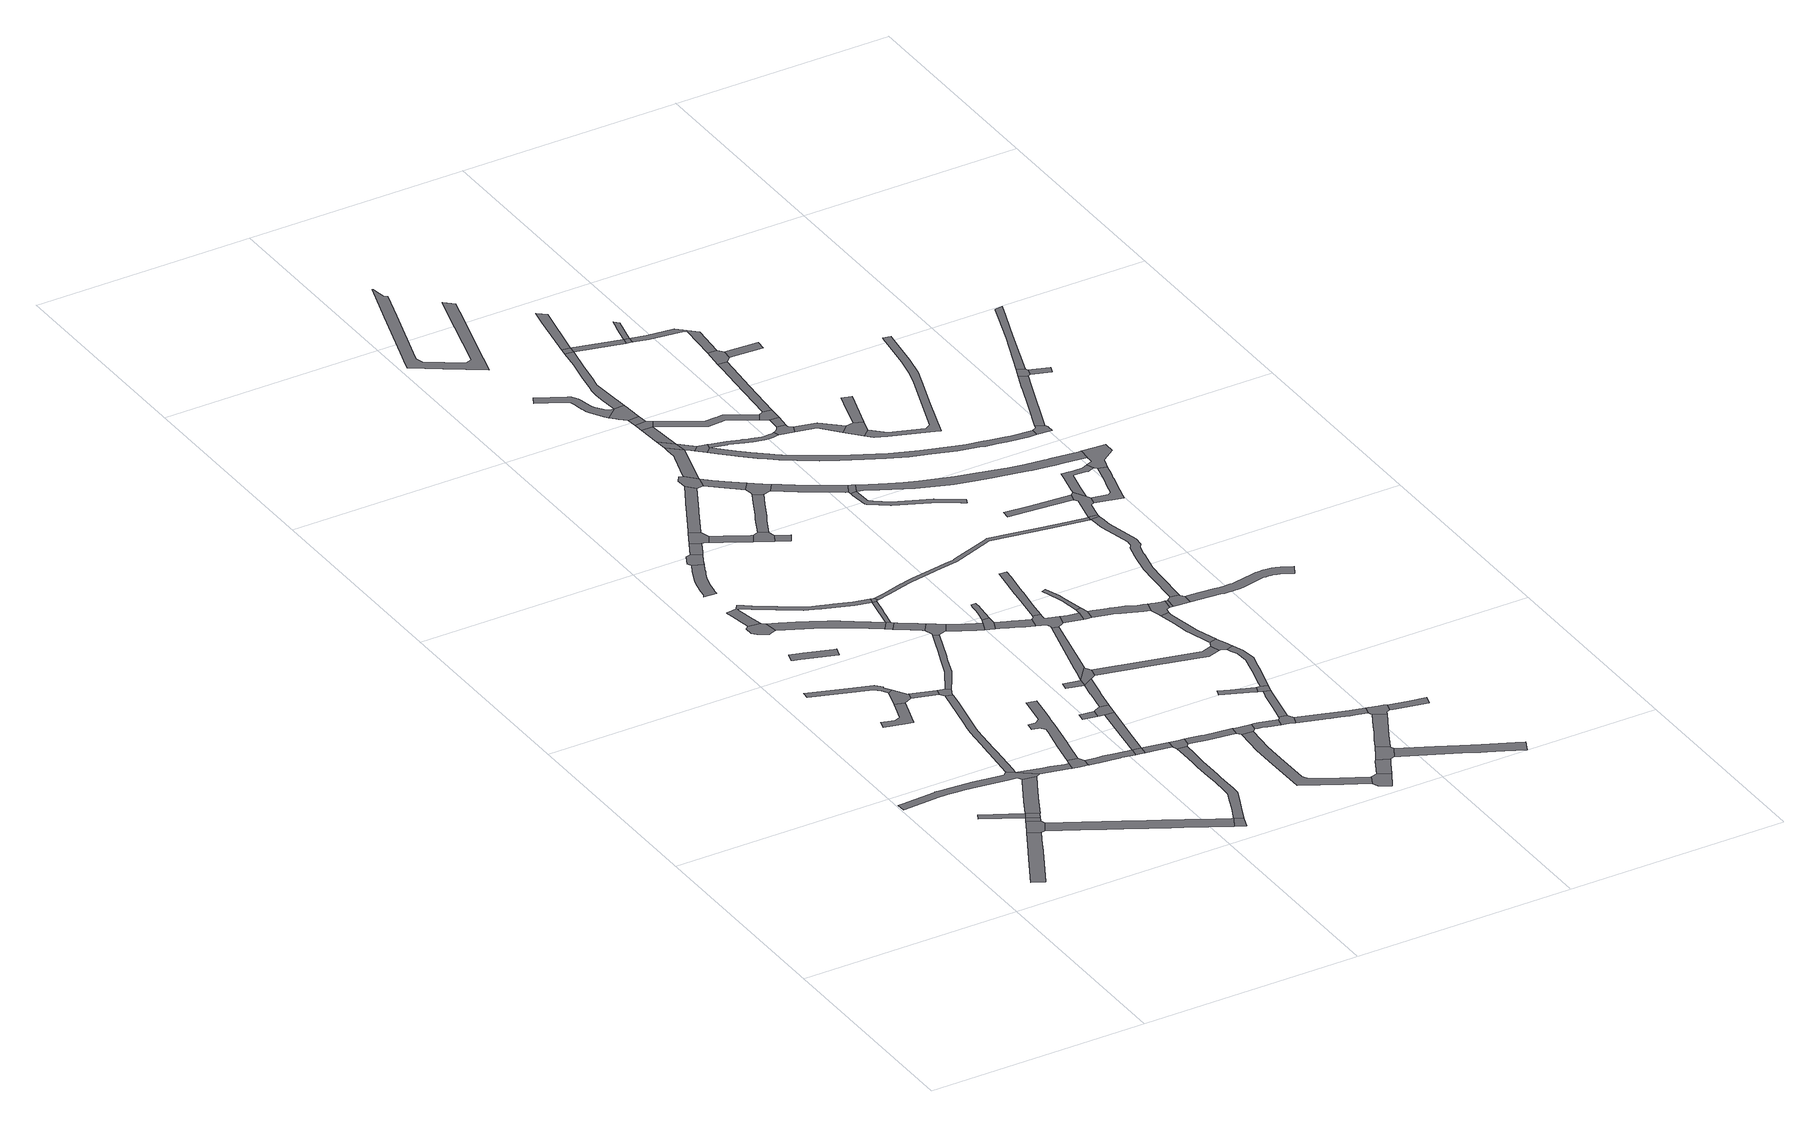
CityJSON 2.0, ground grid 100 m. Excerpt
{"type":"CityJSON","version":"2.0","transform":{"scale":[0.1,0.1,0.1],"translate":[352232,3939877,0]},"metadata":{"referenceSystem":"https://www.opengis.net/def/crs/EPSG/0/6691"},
"CityObjects":{
"road1":{"type":"Road","attributes":{"RoadStructureAttribute.sectionType":"1"},"geometry":[{"type":"MultiSurface","lod":"1","boundaries":[[[0,1,2,3,4,5,6,7,8]]]}]},
"road2":{"type":"Road","attributes":{"RoadStructureAttribute.sectionType":"1"},"geometry":[{"type":"MultiSurface","lod":"1","boundaries":[[[9,10,11,12]]]}]},
"road3":{"type":"Road","geometry":[{"type":"MultiSurface","lod":"1","boundaries":[[[13,14,15,16,17,0,8]]]}]},
"road4":{"type":"Road","geometry":[{"type":"MultiSurface","lod":"1","boundaries":[[[18,19,20,21,22,23,24,25,26,27,28,29,30,31,32,33,34,35,36,37,38,39,40,41,42]]]}]},
"road5":{"type":"Road","attributes":{"RoadStructureAttribute.sectionType":"1"},"geometry":[{"type":"MultiSurface","lod":"1","boundaries":[[[43,16,15,44,12]]]}]},
"road6":{"type":"Road","geometry":[{"type":"MultiSurface","lod":"1","boundaries":[[[45,46,9,12,44]]]}]},
"road7":{"type":"Road","attributes":{"RoadStructureAttribute.sectionType":"1"},"geometry":[{"type":"MultiSurface","lod":"1","boundaries":[[[46,47,48,41,40,49,50,51,9]]]}]},
"road8":{"type":"Road","attributes":{"RoadStructureAttribute.sectionType":"1"},"geometry":[{"type":"MultiSurface","lod":"1","boundaries":[[[52,53,54,55,56,57,58,59,60]]]}]},
"road9":{"type":"Road","attributes":{"RoadStructureAttribute.sectionType":"1"},"geometry":[{"type":"MultiSurface","lod":"1","boundaries":[[[61,62,63,64,65,66,67,68,69,70,71,72]]]}]},
"road10":{"type":"Road","attributes":{"RoadStructureAttribute.sectionType":"1"},"geometry":[{"type":"MultiSurface","lod":"1","boundaries":[[[73,74,75,76,77,78,79,80,81,82,83,84,85,86,14,13,87,88,89,90,91,92,93,94,95,96,97,98,99,100,101]]]}]},
"road11":{"type":"Road","geometry":[{"type":"MultiSurface","lod":"1","boundaries":[[[42,102,103,104,105,106,107,108,109,18]]]}]},
"road12":{"type":"Road","geometry":[{"type":"MultiSurface","lod":"1","boundaries":[[[59,110,111,112,64,63,60]]]}]},
"road13":{"type":"Road","geometry":[{"type":"MultiSurface","lod":"1","boundaries":[[[113,114,115,116,117,118,119,120,121]]]}]},
"road14":{"type":"Road","geometry":[{"type":"MultiSurface","lod":"1","boundaries":[[[122,123,124,125,126,127,128,129,130]]]}]},
"road15":{"type":"Road","geometry":[{"type":"MultiSurface","lod":"1","boundaries":[[[131,132,133,134,135,136,137,138,139,140,141,142,143,144,145,146,147,148,149,19,18]]]}]},
"road16":{"type":"Road","attributes":{"RoadStructureAttribute.sectionType":"1"},"geometry":[{"type":"MultiSurface","lod":"1","boundaries":[[[150,111,110,151]]]}]},
"road17":{"type":"Road","geometry":[{"type":"MultiSurface","lod":"1","boundaries":[[[104,103,152,153,154,155,156,157,158,159]]]}]},
"road18":{"type":"Road","attributes":{"RoadStructureAttribute.sectionType":"1"},"geometry":[{"type":"MultiSurface","lod":"1","boundaries":[[[160,161,162,163,164,165,166,167,168,169,170,171,172,173,174,175,176,177,178,179,180]]]}]},
"road19":{"type":"Road","geometry":[{"type":"MultiSurface","lod":"1","boundaries":[[[181,150,151,142,141,182,183,184,185]]]}]},
"road20":{"type":"Road","attributes":{"RoadStructureAttribute.sectionType":"1"},"geometry":[{"type":"MultiSurface","lod":"1","boundaries":[[[186,187,188,189,190,191,192,193,194,195,196,197,121,120,198,199,200,201,202,203,204,205]]]}]},
"road21":{"type":"Road","geometry":[{"type":"MultiSurface","lod":"1","boundaries":[[[101,100,206,207]]]}]},
"road22":{"type":"Road","geometry":[{"type":"MultiSurface","lod":"1","boundaries":[[[171,170,208,209,210,211,212]]]}]},
"road23":{"type":"Road","geometry":[{"type":"MultiSurface","lod":"1","boundaries":[[[158,213,214,215,216,217,218,219,220,221,222,223,224,225,226,227,228,229,230,231,232,233,234,159]]]}]},
"road24":{"type":"Road","attributes":{"RoadStructureAttribute.sectionType":"1"},"geometry":[{"type":"MultiSurface","lod":"1","boundaries":[[[235,236,237,238,239,240,241,156,155,242,243,244,245,246,247,248,249,250]]]}]},
"road25":{"type":"Road","attributes":{"RoadStructureAttribute.sectionType":"1"},"geometry":[{"type":"MultiSurface","lod":"1","boundaries":[[[251,252,253,254,255,114,113,256,257,258,259,260,261,262,263,264,265,266,267,268,269,270,271,272,273,274,275,276,277,278,279,280,281,259]]]}]},
"road26":{"type":"Road","attributes":{"RoadStructureAttribute.sectionType":"1"},"geometry":[{"type":"MultiSurface","lod":"1","boundaries":[[[282,283,284,285,210,209]]]}]},
"road27":{"type":"Road","attributes":{"RoadStructureAttribute.sectionType":"1"},"geometry":[{"type":"MultiSurface","lod":"1","boundaries":[[[184,286,287,288,289,290,291,292,293,294,295,296,297,185]]]}]},
"road28":{"type":"Road","geometry":[{"type":"MultiSurface","lod":"1","boundaries":[[[250,249,298,299,300]]]}]},
"road29":{"type":"Road","geometry":[{"type":"MultiSurface","lod":"1","boundaries":[[[284,301,302,303,304,305,285]]]}]},
"road30":{"type":"Road","attributes":{"RoadStructureAttribute.sectionType":"1"},"geometry":[{"type":"MultiSurface","lod":"1","boundaries":[[[207,306,307,308,309,310,311,312,313,314,315,316,317,318,319,320,321,322,323,324,325,326,327,328,329,330,331,332,333,101]]]}]},
"road31":{"type":"Road","geometry":[{"type":"MultiSurface","lod":"1","boundaries":[[[186,205,334,335,336,337]]]}]},
"road32":{"type":"Road","geometry":[{"type":"MultiSurface","lod":"1","boundaries":[[[338,339,340,341]]]}]},
"road33":{"type":"Road","attributes":{"RoadStructureAttribute.sectionType":"1"},"geometry":[{"type":"MultiSurface","lod":"1","boundaries":[[[300,299,342,343,344]]]}]},
"road34":{"type":"Road","attributes":{"RoadStructureAttribute.sectionType":"1"},"geometry":[{"type":"MultiSurface","lod":"1","boundaries":[[[345,250,300,346,347,348,349]]]}]},
"road35":{"type":"Road","attributes":{"RoadStructureAttribute.sectionType":"1"},"geometry":[{"type":"MultiSurface","lod":"1","boundaries":[[[350,351,352,353,335,334,354,355,356,357]]]}]},
"road36":{"type":"Road","attributes":{"RoadStructureAttribute.sectionType":"1"},"geometry":[{"type":"MultiSurface","lod":"1","boundaries":[[[358,359,360,361,362,268,363,364,186,337]]]}]},
"road37":{"type":"Road","attributes":{"RoadStructureAttribute.sectionType":"1"},"geometry":[{"type":"MultiSurface","lod":"1","boundaries":[[[365,366,367,303,302,368,369]]]}]},
"road38":{"type":"Road","geometry":[{"type":"MultiSurface","lod":"1","boundaries":[[[349,348,370,371,372,338,341]]]}]},
"road39":{"type":"Road","geometry":[{"type":"MultiSurface","lod":"1","boundaries":[[[373,374,375,376,269,268,362]]]}]},
"road40":{"type":"Road","geometry":[{"type":"MultiSurface","lod":"1","boundaries":[[[377,292,291,378,379,380,381,382,383,384,385,350,357]]]}]},
"road41":{"type":"Road","geometry":[{"type":"MultiSurface","lod":"1","boundaries":[[[386,387,388,344,343,389,321,320,390]]]}]},
"road42":{"type":"Road","attributes":{"RoadStructureAttribute.sectionType":"1"},"geometry":[{"type":"MultiSurface","lod":"1","boundaries":[[[391,392,393,394,395,396,305,304,397,398,399,400,401]]]}]},
"road43":{"type":"Road","geometry":[{"type":"MultiSurface","lod":"1","boundaries":[[[402,403,404,405,406,407,365,369]]]}]},
"road44":{"type":"Road","geometry":[{"type":"MultiSurface","lod":"1","boundaries":[[[408,409,410,411]]]}]},
"road45":{"type":"Road","attributes":{"RoadStructureAttribute.sectionType":"1"},"geometry":[{"type":"MultiSurface","lod":"1","boundaries":[[[370,412,413,414,410,415,416,371]]]}]},
"road46":{"type":"Road","attributes":{"RoadStructureAttribute.sectionType":"1"},"geometry":[{"type":"MultiSurface","lod":"1","boundaries":[[[417,418,419,420,421,422,423,424,425,426,427,428,429,380,379]]]}]},
"road47":{"type":"Road","attributes":{"RoadStructureAttribute.sectionType":"1"},"geometry":[{"type":"MultiSurface","lod":"1","boundaries":[[[430,431,432,405,404]]]}]},
"road48":{"type":"Road","attributes":{"RoadStructureAttribute.sectionType":"1"},"geometry":[{"type":"MultiSurface","lod":"1","boundaries":[[[433,434,435,436,437,438,386,390]]]}]},
"road49":{"type":"Road","geometry":[{"type":"MultiSurface","lod":"1","boundaries":[[[410,414,439,440,441,411]]]}]},
"road50":{"type":"Road","geometry":[{"type":"MultiSurface","lod":"1","boundaries":[[[442,425,424,443,444,445]]]}]},
"road51":{"type":"Road","geometry":[{"type":"MultiSurface","lod":"1","boundaries":[[[446,447,448,449,391,401,450,451]]]}]},
"road52":{"type":"Road","attributes":{"RoadStructureAttribute.sectionType":"1"},"geometry":[{"type":"MultiSurface","lod":"1","boundaries":[[[452,453,454,455,456,457,458,459,460,407,406]]]}]},
"road53":{"type":"Road","geometry":[{"type":"MultiSurface","lod":"1","boundaries":[[[461,462,463,464,465,466,467,468,442,445]]]}]},
"road54":{"type":"Road","attributes":{"RoadStructureAttribute.sectionType":"1"},"geometry":[{"type":"MultiSurface","lod":"1","boundaries":[[[441,469,470,471,472,473,474,411]]]}]},
"road55":{"type":"Road","attributes":{"RoadStructureAttribute.sectionType":"1"},"geometry":[{"type":"MultiSurface","lod":"1","boundaries":[[[443,475,476,477,478,479,480,481,482,483,444]]]}]},
"road56":{"type":"Road","attributes":{"RoadStructureAttribute.sectionType":"1"},"geometry":[{"type":"MultiSurface","lod":"1","boundaries":[[[450,484,485,486,487,488,489,490,491,451]]]}]},
"road57":{"type":"Road","attributes":{"RoadStructureAttribute.sectionType":"7"},"geometry":[{"type":"MultiSurface","lod":"1","boundaries":[[[492,493,494,495,496,446,451,497,498,499]]]}]},
"road58":{"type":"Road","geometry":[{"type":"MultiSurface","lod":"1","boundaries":[[[500,501,502,503,504,505,435,434]]]}]},
"road59":{"type":"Road","attributes":{"RoadStructureAttribute.sectionType":"1"},"geometry":[{"type":"MultiSurface","lod":"1","boundaries":[[[506,507,508,509,510,511,512,513,514,515,516,517,518,519,520,521,522,523,524,525,526,527,528,529,530,531,532,533]]]}]},
"road60":{"type":"Road","attributes":{"RoadStructureAttribute.sectionType":"1"},"geometry":[{"type":"MultiSurface","lod":"1","boundaries":[[[534,535,536,537,538,539,501,500,540,541,542,543,544]]]}]},
"road61":{"type":"Road","attributes":{"RoadStructureAttribute.sectionType":"1"},"geometry":[{"type":"MultiSurface","lod":"1","boundaries":[[[545,546,547,548,549,550,551,552,553,554,555,556,557,558,559,560,561,562,563,564,565,566,567,568,569]]]}]},
"road62":{"type":"Road","geometry":[{"type":"MultiSurface","lod":"1","boundaries":[[[570,492,499,571]]]}]},
"road63":{"type":"Road","geometry":[{"type":"MultiSurface","lod":"1","boundaries":[[[572,488,487,573,456,455,574,575]]]}]},
"road64":{"type":"Road","attributes":{"RoadStructureAttribute.sectionType":"1"},"geometry":[{"type":"MultiSurface","lod":"1","boundaries":[[[571,576,577,570]]]}]},
"road65":{"type":"Road","geometry":[{"type":"MultiSurface","lod":"1","boundaries":[[[578,579,580,581,582,583,584,585,586,480,479,587,588,471,470]]]}]},
"road66":{"type":"Road","geometry":[{"type":"MultiSurface","lod":"1","boundaries":[[[589,590,533,532,591,592,593,594]]]}]},
"road67":{"type":"Road","attributes":{"RoadStructureAttribute.sectionType":"1"},"geometry":[{"type":"MultiSurface","lod":"1","boundaries":[[[502,595,596,597,598,599,600,601,602,603,503]]]}]},
"road68":{"type":"Road","attributes":{"RoadStructureAttribute.sectionType":"1"},"geometry":[{"type":"MultiSurface","lod":"1","boundaries":[[[499,604,605,606,607,571]]]}]},
"road69":{"type":"Road","geometry":[{"type":"MultiSurface","lod":"1","boundaries":[[[608,534,544,609,610,611]]]}]},
"road70":{"type":"Road","geometry":[{"type":"MultiSurface","lod":"1","boundaries":[[[612,613,577,576,614]]]}]},
"road71":{"type":"Road","attributes":{"RoadStructureAttribute.sectionType":"1"},"geometry":[{"type":"MultiSurface","lod":"1","boundaries":[[[593,613,612,594]]]}]},
"road72":{"type":"Road","geometry":[{"type":"MultiSurface","lod":"1","boundaries":[[[615,606,605,616,617]]]}]},
"road73":{"type":"Road","attributes":{"RoadStructureAttribute.sectionType":"1"},"geometry":[{"type":"MultiSurface","lod":"1","boundaries":[[[618,619,620,440,439,621,622,623]]]}]},
"road74":{"type":"Road","attributes":{"RoadStructureAttribute.sectionType":"1"},"geometry":[{"type":"MultiSurface","lod":"1","boundaries":[[[624,625,626,627,628,629,630,631,632,633,585,584]]]}]},
"road75":{"type":"Road","attributes":{"RoadStructureAttribute.sectionType":"1"},"geometry":[{"type":"MultiSurface","lod":"1","boundaries":[[[634,635,580,579,636,637]]]}]},
"road76":{"type":"Road","geometry":[{"type":"MultiSurface","lod":"1","boundaries":[[[638,599,598,639,640,641,642,643,644]]]}]},
"road77":{"type":"Road","attributes":{"RoadStructureAttribute.sectionType":"1"},"geometry":[{"type":"MultiSurface","lod":"1","boundaries":[[[645,646,647,648,608,611]]]}]},
"road78":{"type":"Road","attributes":{"RoadStructureAttribute.sectionType":"1"},"geometry":[{"type":"MultiSurface","lod":"1","boundaries":[[[574,649,650,651,652,653,654,655,656,657,658,659,660,661,662,663,664,575]]]}]},
"road79":{"type":"Road","geometry":[{"type":"MultiSurface","lod":"1","boundaries":[[[665,666,667,668,669,670]]]}]},
"road80":{"type":"Road","attributes":{"RoadStructureAttribute.sectionType":"1"},"geometry":[{"type":"MultiSurface","lod":"1","boundaries":[[[671,672,673,674,675,676,677,678,679,533,590,680,681,682,683,684,685,686]]]}]},
"road81":{"type":"Road","geometry":[{"type":"MultiSurface","lod":"1","boundaries":[[[687,688,689,690,691,634,637]]]}]},
"road82":{"type":"Road","attributes":{"RoadStructureAttribute.sectionType":"1"},"geometry":[{"type":"MultiSurface","lod":"1","boundaries":[[[692,693,694,644,643,695,696,697,698]]]}]},
"road83":{"type":"Road","geometry":[{"type":"MultiSurface","lod":"1","boundaries":[[[699,700,701,702,703,704,691,690]]]}]},
"road84":{"type":"Road","geometry":[{"type":"MultiSurface","lod":"1","boundaries":[[[646,705,706,707,708,709,710,647]]]}]},
"road85":{"type":"Road","attributes":{"RoadStructureAttribute.sectionType":"1"},"geometry":[{"type":"MultiSurface","lod":"1","boundaries":[[[711,712,713,714,715,716,717,718,719,720,721,722,723,724,725,726,727,375,374,728,729,730,731,732,733,734,735,736,737,738,739,740,741,742]]]}]},
"road86":{"type":"Road","attributes":{"RoadStructureAttribute.sectionType":"1"},"geometry":[{"type":"MultiSurface","lod":"1","boundaries":[[[743,744,745,746,747,748,749,750,751,752,753,754,755,756,757,758,759,760,761,762,763,764,765,766,767,768,615,617]]]}]},
"road87":{"type":"Road","geometry":[{"type":"MultiSurface","lod":"1","boundaries":[[[769,670,669,698,697,770,771]]]}]},
"road88":{"type":"Road","attributes":{"RoadStructureAttribute.sectionType":"1"},"geometry":[{"type":"MultiSurface","lod":"1","boundaries":[[[772,773,774,775,776,777,778,614,576,779,780,781,782,783,784,785,786,787]]]}]},
"road89":{"type":"Road","geometry":[{"type":"MultiSurface","lod":"1","boundaries":[[[788,789,656,655,790,791]]]}]},
"road90":{"type":"Road","geometry":[{"type":"MultiSurface","lod":"1","boundaries":[[[792,793,671,686]]]}]},
"road91":{"type":"Road","attributes":{"RoadStructureAttribute.sectionType":"1"},"geometry":[{"type":"MultiSurface","lod":"1","boundaries":[[[794,795,796,797,642,641,798,799,800,801,802,803,804,805,806]]]}]},
"road92":{"type":"Road","attributes":{"RoadStructureAttribute.sectionType":"1"},"geometry":[{"type":"MultiSurface","lod":"1","boundaries":[[[807,808,809,810,811,812,813,814,815,816,817,689,688,818,819,820,821,822,823]]]}]},
"road93":{"type":"Road","attributes":{"RoadStructureAttribute.sectionType":"1"},"geometry":[{"type":"MultiSurface","lod":"1","boundaries":[[[707,824,825,826,827,828,829,830,831,832,833,834,708]]]}]},
"road94":{"type":"Road","attributes":{"RoadStructureAttribute.sectionType":"1"},"geometry":[{"type":"MultiSurface","lod":"1","boundaries":[[[835,836,837,838,839,840,841,842,843,844,845,846,769,771]]]}]},
"road95":{"type":"Road","attributes":{"RoadStructureAttribute.sectionType":"1"},"geometry":[{"type":"MultiSurface","lod":"1","boundaries":[[[847,848,849,850,793,792]]]}]},
"road96":{"type":"Road","attributes":{"RoadStructureAttribute.sectionType":"1"},"geometry":[{"type":"MultiSurface","lod":"1","boundaries":[[[790,851,852,853,854,855,856,857,858,859,860,861,862,863,864,865,866,867,791]]]}]},
"road97":{"type":"Road","geometry":[{"type":"MultiSurface","lod":"1","boundaries":[[[868,840,839,869,870,871,872,618,623]]]}]},
"road98":{"type":"Road","attributes":{"RoadStructureAttribute.sectionType":"1"},"geometry":[{"type":"MultiSurface","lod":"1","boundaries":[[[873,874,875,792,686]]]}]},
"road99":{"type":"Road","attributes":{"RoadStructureAttribute.sectionType":"1"},"geometry":[{"type":"MultiSurface","lod":"1","boundaries":[[[871,876,877,878,879,880,881,882,883,872]]]}]},
"road100":{"type":"Road","geometry":[{"type":"MultiSurface","lod":"1","boundaries":[[[884,885,886,887,888,889,890,755,754,891]]]}]},
"road101":{"type":"Road","geometry":[{"type":"MultiSurface","lod":"1","boundaries":[[[892,893,894,895,807,823,896,879,878,897,898,899,900]]]}]},
"road102":{"type":"Road","attributes":{"RoadStructureAttribute.sectionType":"1"},"geometry":[{"type":"MultiSurface","lod":"1","boundaries":[[[887,886,901,902]]]}]},
"road103":{"type":"Road","attributes":{"RoadStructureAttribute.sectionType":"1"},"geometry":[{"type":"MultiSurface","lod":"1","boundaries":[[[903,904,905,906,706,705,907,908,909,910,911,912,913,914]]]}]},
"road104":{"type":"Road","geometry":[{"type":"MultiSurface","lod":"1","boundaries":[[[915,916,917,918,919,794,806,829,828,920,921]]]}]},
"road105":{"type":"Road","geometry":[{"type":"MultiSurface","lod":"1","boundaries":[[[901,922,923,787,786,902]]]}]},
"road106":{"type":"Road","attributes":{"RoadStructureAttribute.sectionType":"1"},"geometry":[{"type":"MultiSurface","lod":"1","boundaries":[[[899,924,925,900]]]}]},
"road107":{"type":"Road","geometry":[{"type":"MultiSurface","lod":"1","boundaries":[[[874,926,927,875]]]}]},
"road108":{"type":"Road","attributes":{"RoadStructureAttribute.sectionType":"1"},"geometry":[{"type":"MultiSurface","lod":"1","boundaries":[[[928,929,930,931,884,891]]]}]},
"road109":{"type":"Road","geometry":[{"type":"MultiSurface","lod":"1","boundaries":[[[932,933,934,925,924,935,936,937]]]}]},
"road110":{"type":"Road","attributes":{"RoadStructureAttribute.sectionType":"1"},"geometry":[{"type":"MultiSurface","lod":"1","boundaries":[[[927,938,939,940,941,875]]]}]},
"road111":{"type":"Road","attributes":{"RoadStructureAttribute.sectionType":"1"},"geometry":[{"type":"MultiSurface","lod":"1","boundaries":[[[942,943,944,923,922,945,946,947]]]}]},
"road112":{"type":"Road","attributes":{"RoadStructureAttribute.sectionType":"1"},"geometry":[{"type":"MultiSurface","lod":"1","boundaries":[[[948,949,915,921,950,951,952]]]}]},
"road113":{"type":"Road","attributes":{"RoadStructureAttribute.sectionType":"1"},"geometry":[{"type":"MultiSurface","lod":"1","boundaries":[[[953,954,955,956,957,958,959,960,961,962,963,964,965,966,967,968,969,970,971,972,973,974,617,616,975,976,977,978,979,980,981,982,983,984,985,986,987,988,989,990,991,992,993,994,995,996,997]]]}]},
"road114":{"type":"Road","attributes":{"RoadStructureAttribute.sectionType":"1"},"geometry":[{"type":"MultiSurface","lod":"1","boundaries":[[[998,999,1000,1001,1002,1003,1004,1005,1006,927,926]]]}]},
"road115":{"type":"Road","geometry":[{"type":"MultiSurface","lod":"1","boundaries":[[[1007,1008,1009,930,929,1010]]]}]},
"road116":{"type":"Road","geometry":[{"type":"MultiSurface","lod":"1","boundaries":[[[1011,1012,1003,1002,942,947]]]}]},
"road117":{"type":"Road","attributes":{"RoadStructureAttribute.sectionType":"1"},"geometry":[{"type":"MultiSurface","lod":"1","boundaries":[[[1013,1014,1015,1016,1017,1018,1019,1020,1021,1022,1023,934,933,1024,1025,1026,1027,1028,1029,1030,1031,1032,1033,1034,1035,1036]]]}]},
"road118":{"type":"Road","attributes":{"RoadStructureAttribute.sectionType":"1"},"geometry":[{"type":"MultiSurface","lod":"1","boundaries":[[[1037,1038,1039,1040,1041,1042,1043]]]}]},
"road119":{"type":"Road","attributes":{"RoadStructureAttribute.sectionType":"1"},"geometry":[{"type":"MultiSurface","lod":"1","boundaries":[[[1044,1045,1046,1047,1048,1049,1050,1051,1052,1053,1054,1055,1056,1057,1058,1059,1060,1061,1062,1063,1064,1065,1066,1067,1068,1069,1070,1071,1072,1073,1074,1075,1076,788,791]]]}]},
"road120":{"type":"Road","attributes":{"RoadStructureAttribute.sectionType":"1"},"geometry":[{"type":"MultiSurface","lod":"1","boundaries":[[[1008,1077,1078,1079,1080,1009]]]}]},
"road121":{"type":"Road","geometry":[{"type":"MultiSurface","lod":"1","boundaries":[[[1081,1082,1012,1011]]]}]},
"road122":{"type":"Road","geometry":[{"type":"MultiSurface","lod":"1","boundaries":[[[742,741,1036,1035,1083,1084]]]}]},
"road123":{"type":"Road","attributes":{"RoadStructureAttribute.sectionType":"1"},"geometry":[{"type":"MultiSurface","lod":"1","boundaries":[[[1085,1086,1087,1088,1089,1090,1091,1092,1093,1094,1095,1096,1097,1098,1099,1100,1101,1102,1103,1104,1105,937,936,1106,1107,1108,1109,1110,1111,1112,1113,1114,1115,1116,1117,1118,1119,1120,1121,1122,1123,1124,1125,1126,1127]]]}]},
"road124":{"type":"Road","geometry":[{"type":"MultiSurface","lod":"1","boundaries":[[[1083,1128,1129,1130,1131,1132,1133,1037,1043,1134,1135,1084]]]}]},
"road125":{"type":"Road","attributes":{"RoadStructureAttribute.sectionType":"1"},"geometry":[{"type":"MultiSurface","lod":"1","boundaries":[[[1136,1137,1138,1139,1140,1141,1142,1143,1144,1145,1146,1147,1148,1149,1150,1151,1152,1153,1154,1155,1007,1010]]]}]},
"road126":{"type":"Road","attributes":{"RoadStructureAttribute.sectionType":"1"},"geometry":[{"type":"MultiSurface","lod":"1","boundaries":[[[1132,1156,1157,1158,1159,1160,1161,1162,1163,1164,1165,1166,1167,1168,1169,1170,1133]]]}]},
"road127":{"type":"Road","attributes":{"RoadStructureAttribute.sectionType":"1"},"geometry":[{"type":"MultiSurface","lod":"1","boundaries":[[[1171,1172,1173,1174,1175,1176,1177,1178,1179,1180,1181,1182,1183,1184,1185,1186,1187,1130,1129]]]}]},
"road128":{"type":"Road","geometry":[{"type":"MultiSurface","lod":"1","boundaries":[[[1188,1189,1061,1060,1190,1191,1163,1162,1181,1180,1192,1193,1194,1195]]]}]},
"road129":{"type":"Road","geometry":[{"type":"MultiSurface","lod":"1","boundaries":[[[1196,1197,953,997,1198,1199,1200]]]}]},
"road130":{"type":"Road","attributes":{"RoadStructureAttribute.sectionType":"1"},"geometry":[{"type":"MultiSurface","lod":"1","boundaries":[[[1201,1202,1203,1204,1205,1206,1196,1200]]]}]},
"road131":{"type":"Road","geometry":[{"type":"MultiSurface","lod":"1","boundaries":[[[1207,1208,1209,1210,1203,1202]]]}]},
"road132":{"type":"Road","geometry":[{"type":"MultiSurface","lod":"1","boundaries":[[[1207,1211,1212,1208]]]}]},
"road133":{"type":"Road","attributes":{"RoadStructureAttribute.sectionType":"1"},"geometry":[{"type":"MultiSurface","lod":"1","boundaries":[[[1213,1214,1215,1216,1217,1218,1219,1220,1210,1209]]]}]}
},
"vertices":[
[345,494,0],[302,416,0],[250,320,0],[164,161,0],[217,132,0],[307,300,0],[347,373,0],[353,386,0],[397,466,0],
[415,624,0],[247,713,0],[232,685,0],[400,596,0],
[416,471,0],[446,524,0],[440,544,0],[387,572,0],[378,555,0],
[543,914,0],[513,938,0],[494,920,0],[478,922,0],[358,940,0],[232,949,0],[218,950,0],[188,951,0],[187,951,0],[32,941,0],[10,940,0],[12,900,0],[186,910,0],[209,909,0],[239,908,0],[240,908,0],[258,906,0],[300,903,0],[356,898,0],[484,880,0],[509,875,0],[529,872,0],[538,853,0],[601,845,0],[620,853,0],
[396,589,0],[453,568,0],
[465,592,0],[468,595,0],
[525,703,0],[570,786,0],[532,842,0],[461,710,0],[459,707,0],
[361,1513,0],[333,1503,0],[276,1521,0],[264,1483,0],[353,1460,0],[389,1451,0],[408,1510,0],[437,1597,0],[392,1611,0],
[380,1748,0],[401,1724,0],[418,1696,0],[441,1711,0],[431,1726,0],[421,1740,0],[424,1748,0],[398,1776,0],[317,1804,0],[212,1840,0],[124,1870,0],[118,1835,0],
[1112,164,0],[1054,195,0],[964,244,0],[945,253,0],[865,296,0],[863,297,0],[843,307,0],[842,308,0],[821,321,0],[810,327,0],[722,374,0],[651,413,0],[600,440,0],[580,451,0],[541,402,0],[635,352,0],[676,330,0],[695,319,0],[696,319,0],[758,285,0],[783,272,0],[830,247,0],[844,239,0],[862,230,0],[864,228,0],[903,208,0],[909,205,0],[1087,107,0],[1116,161,0],
[739,827,0],[755,824,0],[762,863,0],[756,864,0],[747,865,0],[686,880,0],[657,887,0],[579,906,0],
[472,1615,0],[482,1648,0],[481,1648,0],
[251,2417,0],[196,2423,0],[178,2411,0],[178,2372,0],[195,2352,0],[239,2328,0],[255,2334,0],[275,2342,0],[266,2404,0],
[211,2110,0],[220,2107,0],[247,2098,0],[397,2049,0],[412,2093,0],[402,2096,0],[280,2136,0],[223,2154,0],[209,2111,0],
[547,938,0],[561,1091,0],[564,1121,0],[577,1264,0],[578,1274,0],[579,1281,0],[586,1314,0],[594,1351,0],[621,1483,0],[631,1544,0],[633,1552,0],[601,1560,0],[560,1346,0],[551,1302,0],[544,1270,0],[535,1171,0],[529,1105,0],[528,1098,0],[528,1092,0],
[597,1613,0],[587,1581,0],
[790,817,0],[807,814,0],[809,814,0],[823,811,0],[828,851,0],[814,874,0],[813,877,0],[769,885,0],
[216,2704,0],[216,2709,0],[218,2722,0],[221,2742,0],[225,2763,0],[232,2795,0],[242,2826,0],[254,2853,0],[263,2871,0],[268,2884,0],[286,2921,0],[239,2939,0],[219,2900,0],[206,2872,0],[194,2843,0],[186,2822,0],[179,2795,0],[168,2750,0],[165,2727,0],[165,2723,0],[157,2709,0],
[620,1606,0],[637,1568,0],[639,1573,0],[649,1591,0],[628,1604,0],
[685,2165,0],[635,2199,0],[622,2208,0],[579,2237,0],[535,2270,0],[531,2272,0],[490,2295,0],[459,2312,0],[440,2322,0],[428,2329,0],[379,2355,0],[313,2383,0],[415,2276,0],[435,2267,0],[436,2267,0],[504,2226,0],[542,2202,0],[552,2196,0],[553,2195,0],[657,2124,0],
[1131,83,0],[1152,142,0],
[300,2951,0],[320,2987,0],[275,3012,0],[253,3006,0],[231,2961,0],
[833,974,0],[840,1008,0],[867,1144,0],[873,1186,0],[876,1200,0],[880,1232,0],[893,1307,0],[898,1338,0],[877,1342,0],[875,1342,0],[853,1346,0],[832,1212,0],[808,1195,0],[782,1199,0],[774,1200,0],[768,1161,0],[795,1156,0],[801,1155,0],[818,1130,0],[812,1099,0],[808,1078,0],[790,992,0],
[965,832,0],[908,840,0],[901,840,0],[871,844,0],[869,845,0],[850,847,0],[841,848,0],[829,810,0],[839,808,0],[869,804,0],[871,804,0],[917,797,0],[964,791,0],[968,791,0],[1028,780,0],[1035,820,0],
[173,2556,0],[174,2547,0],[176,2537,0],[183,2498,0],[189,2464,0],[245,2443,0],[237,2477,0],[224,2556,0],[223,2563,0],[230,2558,0],[274,2529,0],[357,2473,0],[449,2412,0],[490,2397,0],[518,2387,0],[555,2374,0],[646,2341,0],[718,2324,0],[724,2351,0],[654,2367,0],[576,2395,0],[568,2398,0],[564,2399,0],[527,2412,0],[496,2423,0],[461,2436,0],[460,2437,0],[373,2495,0],[289,2552,0],[261,2570,0],[238,2585,0],
[329,3004,0],[360,3061,0],[361,3064,0],[316,3088,0],
[687,1652,0],[695,1665,0],[720,1708,0],[753,1795,0],[762,1817,0],[822,1974,0],[797,1984,0],[772,1919,0],[756,1877,0],[725,1796,0],[707,1752,0],[694,1719,0],
[1046,778,0],[1068,774,0],[1075,814,0],
[378,3061,0],[389,3055,0],[413,3097,0],[400,3137,0],[356,3161,0],
[1185,216,0],[1208,266,0],[1215,281,0],[1232,323,0],[1233,336,0],[1234,360,0],[1234,407,0],[1233,428,0],[1233,464,0],[1233,485,0],[1233,514,0],[1234,598,0],[1234,632,0],[1237,677,0],[1237,728,0],[1194,731,0],[1195,681,0],[1194,608,0],[1193,570,0],[1194,489,0],[1194,433,0],[1196,434,0],[1193,369,0],[1191,338,0],[1191,333,0],[1180,308,0],[1172,290,0],[1149,232,0],
[683,2106,0],[711,2147,0],[701,2154,0],[703,2161,0],
[1055,1150,0],[990,1160,0],[984,1120,0],[1048,1110,0],
[1125,765,0],[1185,754,0],[1191,794,0],
[1061,995,0],[1096,956,0],[1103,1001,0],[1120,1101,0],[1077,1106,0],
[817,2073,0],[791,2092,0],[778,2101,0],[724,2138,0],[687,2103,0],[702,2093,0],[782,2038,0],[790,2033,0],
[715,2214,0],[719,2235,0],[722,2246,0],[724,2256,0],[737,2321,0],[705,2263,0],[695,2213,0],
[569,3009,0],[563,3013,0],[466,3067,0],[439,3027,0],[546,2968,0],
[1131,1163,0],[1092,1170,0],[1065,1156,0],
[738,2326,0],[749,2329,0],[741,2347,0],[739,2347,0],
[801,1993,0],[838,1979,0],[859,1986,0],[885,2028,0],[883,2029,0],[880,2031,0],[859,2045,0],[851,2051,0],[835,2061,0],
[1256,783,0],[1248,784,0],[1233,786,0],[1193,739,0],[1250,743,0],
[526,3473,0],[441,3317,0],[433,3302,0],[430,3298,0],[397,3236,0],[391,3225,0],[438,3208,0],[473,3274,0],[480,3287,0],[521,3362,0],[559,3434,0],
[561,2960,0],[569,2955,0],[621,2927,0],[643,2967,0],[636,2997,0],[596,3019,0],
[1055,1396,0],[1047,1360,0],[1125,1341,0],[1130,1380,0],
[1147,1247,0],[1150,1263,0],[1173,1370,0],[1111,1273,0],[1111,1271,0],
[883,1972,0],[885,1971,0],[914,1953,0],[936,1942,0],[949,1935,0],[952,1934,0],[969,1926,0],[998,1913,0],[1018,1959,0],[970,1981,0],[958,1987,0],[953,1990,0],[930,2002,0],
[636,2919,0],[680,2895,0],[702,2934,0],
[1337,729,0],[1459,713,0],[1464,752,0],[1337,769,0],[1330,770,0],[1286,778,0],
[1199,1386,0],[1208,1430,0],[1192,1455,0],
[1029,1983,0],[1038,1896,0],[1058,1942,0],[1061,1980,0],
[561,3540,0],[543,3546,0],[524,3518,0],[524,3512,0],[593,3437,0],[606,3491,0],
[675,3078,0],[692,3109,0],[734,3191,0],[767,3257,0],[725,3277,0],[701,3226,0],[698,3221,0],[657,3140,0],[642,3112,0],
[1064,2018,0],[1070,2084,0],[1070,2088,0],[1070,2102,0],[1048,2102,0],[1046,2089,0],[1043,2059,0],[1037,2024,0],
[1193,1458,0],[1265,1778,0],[1236,1785,0],[1155,1474,0],[1147,1442,0],[1133,1386,0],
[1054,1889,0],[1089,1873,0],[1111,1864,0],[1152,1846,0],[1188,1831,0],[1200,1882,0],[1153,1902,0],[1126,1913,0],[1108,1920,0],
[675,3365,0],[693,3349,0],[709,3336,0],[723,3327,0],[754,3367,0],[704,3405,0],[703,3406,0],[643,3455,0],
[609,3765,0],[608,3741,0],[607,3694,0],[603,3680,0],[561,3542,0],[607,3502,0],[607,3503,0],[668,3714,0],
[1475,695,0],[1524,690,0],[1540,702,0],[1546,741,0],[1472,751,0],[1471,751,0],
[567,4129,0],[555,4136,0],[543,4151,0],[526,4175,0],[520,4189,0],[517,4201,0],[507,4251,0],[502,4266,0],[499,4275,0],[486,4292,0],[475,4302,0],[351,4366,0],[332,4329,0],[435,4275,0],[450,4267,0],[456,4263,0],[456,4262,0],[462,4255,0],[467,4240,0],[470,4221,0],[476,4191,0],[477,4188,0],[480,4170,0],[489,4148,0],[504,4121,0],[521,4094,0],[533,4079,0],[587,4126,0],
[1754,148,0],[1644,206,0],[1530,267,0],[1514,294,0],[1513,460,0],[1513,558,0],[1463,560,0],[1463,464,0],[1464,245,0],[1629,157,0],[1731,102,0],
[453,5142,0],[412,5180,0],[389,5101,0],[293,4763,0],[287,4745,0],[258,4735,0],[111,4833,0],[100,4863,0],[114,4908,0],[202,5186,0],[248,5332,0],[235,5344,0],[225,5405,0],[225,5409,0],[221,5410,0],[156,5207,0],[72,4941,0],[53,4881,0],[35,4824,0],[156,4743,0],[310,4641,0],[312,4649,0],[327,4702,0],[335,4729,0],[435,5080,0],
[604,3823,0],[662,3769,0],
[777,3350,0],[730,3287,0],[803,3265,0],[834,3307,0],
[651,3930,0],[598,3927,0],
[1292,1793,0],[1295,1795,0],[1310,1845,0],[1263,1858,0],[1248,1863,0],[1251,1886,0],[1252,1898,0],[1217,1903,0],[1212,1891,0],[1231,1816,0],[1240,1798,0],
[637,4119,0],[636,4130,0],[555,4055,0],[561,4048,0],[592,4023,0],[644,4027,0],
[1554,699,0],[1572,697,0],[1594,691,0],[1647,676,0],[1657,714,0],[1650,717,0],[1581,736,0],[1571,738,0],[1559,739,0],
[678,3706,0],[700,3684,0],[725,3710,0],[675,3757,0],
[1785,156,0],[1741,74,0],[1791,44,0],[1837,127,0],
[647,3978,0],[595,3975,0],[671,3964,0],
[769,3700,0],[736,3648,0],[763,3674,0],
[1713,1334,0],[1665,1319,0],[1444,1373,0],[1441,1327,0],[1667,1272,0],[1726,1291,0],
[1263,1981,0],[1276,2072,0],[1278,2086,0],[1280,2106,0],[1298,2208,0],[1301,2246,0],[1269,2249,0],[1244,2086,0],[1239,2050,0],[1229,1986,0],
[1390,1825,0],[1343,1835,0],[1318,1789,0],[1380,1776,0],
[1668,721,0],[1669,671,0],[1694,664,0],[1707,659,0],[1719,697,0],[1705,725,0],[1671,733,0],
[1873,194,0],[1891,226,0],[1836,251,0],[1831,244,0],
[897,3203,0],[899,3202,0],[913,3193,0],[944,3173,0],[1009,3132,0],[1059,3101,0],[1068,3097,0],[1094,3143,0],[1089,3146,0],[1053,3166,0],[990,3205,0],[912,3256,0],[900,3263,0],[898,3265,0],[866,3285,0],[844,3300,0],
[1612,1010,0],[1561,1030,0],[1550,1002,0],[1687,944,0],[1696,941,0],[1709,972,0],
[634,4590,0],[620,4499,0],[620,4498,0],[599,4391,0],[584,4309,0],[580,4291,0],[579,4256,0],[579,4253,0],[581,4216,0],[627,4250,0],[622,4321,0],[624,4331,0],[630,4363,0],[647,4456,0],[650,4474,0],[671,4584,0],
[1392,1774,0],[1416,1770,0],[1424,1819,0],[1416,1857,0],[1392,1852,0],
[1708,902,0],[1707,898,0],[1686,803,0],[1739,892,0],[1742,904,0],[1748,923,0],[1716,932,0],
[1395,1959,0],[1390,1984,0],[1366,2051,0],[1347,2044,0],[1374,1963,0],[1380,1942,0],
[1914,234,0],[1943,287,0],[1937,306,0],[1884,335,0],[1854,279,0],[1849,270,0],
[1758,2439,0],[1708,2447,0],[1596,2466,0],[1479,2486,0],[1364,2505,0],[1356,2502,0],[1176,2439,0],[1168,2436,0],[1166,2436,0],[1128,2429,0],[1095,2424,0],[977,2404,0],[954,2400,0],[921,2395,0],[890,2386,0],[888,2386,0],[789,2359,0],[811,2345,0],[887,2365,0],[889,2366,0],[930,2376,0],[935,2377,0],[1088,2403,0],[1167,2417,0],[1171,2417,0],[1197,2426,0],[1363,2486,0],[1375,2484,0],[1624,2442,0],[1743,2423,0],[1795,2414,0],[1798,2433,0],
[772,3672,0],[838,3657,0],[841,3656,0],[884,3641,0],[902,3635,0],[904,3634,0],[937,3623,0],[985,3612,0],[1002,3610,0],[1024,3610,0],[1045,3614,0],[1053,3617,0],[1044,3641,0],[1038,3639,0],[1022,3637,0],[1004,3636,0],[997,3637,0],[989,3638,0],[944,3648,0],[924,3655,0],[909,3660,0],[905,3661,0],[903,3662,0],[848,3681,0],[823,3687,0],[774,3699,0],
[1727,971,0],[1753,944,0],[1758,962,0],
[991,3832,0],[938,3863,0],[907,3861,0],[905,3861,0],[855,3857,0],[831,3871,0],[778,3902,0],[778,3856,0],[810,3837,0],[845,3817,0],[905,3821,0],[907,3821,0],[928,3822,0],[987,3787,0],[1044,3753,0],[1065,3788,0],
[1120,3129,0],[1108,3135,0],[1070,3082,0],[1097,3084,0],
[676,4616,0],[639,4621,0],
[2005,612,0],[1941,630,0],[1895,642,0],[1830,662,0],[1752,645,0],[1812,626,0],[1824,622,0],[1845,616,0],[1870,608,0],[1884,603,0],[1921,593,0],[1941,587,0],[1994,573,0],
[1662,1743,0],[1654,1745,0],[1644,1749,0],[1622,1757,0],[1576,1776,0],[1564,1780,0],[1535,1790,0],[1515,1796,0],[1508,1798,0],[1479,1807,0],[1446,1815,0],[1430,1767,0],[1494,1753,0],[1504,1749,0],[1535,1738,0],[1620,1704,0],[1648,1695,0],
[1968,363,0],[1970,368,0],[1974,377,0],[2004,432,0],[2055,526,0],[2002,554,0],[1960,475,0],[1939,434,0],[1911,385,0],[1909,382,0],[1901,366,0],
[1794,1093,0],[1800,1114,0],[1816,1173,0],[1810,1243,0],[1791,1292,0],[1758,1280,0],[1764,1262,0],[1776,1234,0],[1781,1174,0],[1765,1108,0],[1760,1089,0],[1733,994,0],
[730,4882,0],[693,4916,0],[678,4845,0],[651,4695,0],
[1071,3067,0],[1078,2985,0],[1085,2979,0],[1126,2949,0],[1163,2921,0],[1166,2918,0],[1312,2855,0],[1324,2850,0],[1416,2792,0],[1436,2779,0],[1447,2806,0],[1445,2806,0],[1337,2876,0],[1179,2944,0],[1118,2989,0],[1104,2999,0],[1098,3070,0],
[1731,1292,0],[1776,1333,0],[1761,1370,0],[1761,1372,0],[1726,1361,0],
[823,4547,0],[887,4532,0],[894,4563,0],
[1730,1472,0],[1700,1627,0],[1700,1644,0],[1663,1638,0],[1676,1561,0],[1690,1484,0],[1695,1466,0],[1723,1369,0],
[1134,3636,0],[1116,3647,0],[1118,3667,0],[1076,3671,0],[1069,3658,0],[1062,3651,0],[1056,3646,0],[1120,3602,0],
[1719,1729,0],[1681,1737,0],[1675,1739,0],[1662,1742,0],[1659,1659,0],[1707,1669,0],[1718,1673,0],[1725,1676,0],[1732,1727,0],
[1123,3728,0],[1081,3732,0],
[2387,75,0],[2264,133,0],[2185,171,0],[2093,214,0],[1936,223,0],[2161,116,0],[2227,82,0],[2276,60,0],[2284,57,0],[2317,41,0],[2399,3,0],[2424,57,0],
[2092,588,0],[2079,592,0],[2058,597,0],[2018,608,0],[2016,609,0],[2063,541,0],[2081,550,0],
[1128,3795,0],[1087,3798,0],
[1741,1675,0],[1745,1725,0],
[913,4526,0],[917,4558,0],
[1213,3581,0],[1284,3501,0],[1321,3534,0],[1233,3614,0],
[1806,1734,0],[1806,1739,0],[1767,1742,0],[1768,1673,0],[1816,1669,0],[1820,1718,0],
[945,4679,0],[926,4697,0],[917,4658,0],[914,4649,0],
[1121,4205,0],[1117,4159,0],[1108,4047,0],[1145,3994,0],[1159,4151,0],[1163,4202,0],
[2174,568,0],[2105,584,0],[2096,545,0],[2246,514,0],[2258,553,0],
[1947,3118,0],[1853,3129,0],[1827,3133,0],[1763,3145,0],[1736,3151,0],[1665,3165,0],[1635,3173,0],[1604,3181,0],[1481,3220,0],[1361,3268,0],[1178,3356,0],[1051,3433,0],[1033,3445,0],[985,3479,0],[978,3483,0],[945,3510,0],[905,3542,0],[903,3544,0],[901,3546,0],[858,3586,0],[843,3600,0],[772,3666,0],[769,3616,0],[770,3615,0],[821,3568,0],[832,3558,0],[888,3506,0],[901,3496,0],[903,3494,0],[956,3451,0],[1017,3410,0],[1043,3393,0],[1094,3361,0],[1163,3321,0],[1253,3278,0],[1332,3239,0],[1417,3203,0],[1506,3173,0],[1609,3140,0],[1699,3119,0],[1723,3113,0],[1768,3106,0],[1815,3098,0],[1911,3085,0],[1945,3083,0],
[915,4525,0],[982,4509,0],[1134,4490,0],[1145,4479,0],[1129,4299,0],[1171,4296,0],[1185,4455,0],[1109,4525,0],[988,4540,0],
[1380,3463,0],[1399,3526,0],[1357,3540,0],[1345,3432,0],
[1188,4226,0],[1191,4271,0],
[1805,2341,0],[1806,2335,0],[1838,2191,0],[1838,2188,0],[1836,2166,0],[1829,2157,0],[1822,2148,0],[1806,2087,0],[1804,2080,0],[1784,1979,0],[1778,1902,0],[1818,1897,0],[1824,1974,0],[1845,2078,0],[1845,2079,0],[1858,2130,0],[1874,2151,0],[1879,2194,0],[1873,2219,0],[1844,2347,0],[1844,2348,0],[1841,2398,0],[1839,2417,0],[1799,2414,0],
[1827,2618,0],[1642,2629,0],[1525,2640,0],[1522,2604,0],[1657,2593,0],[1814,2580,0],[1816,2580,0],
[1101,3083,0],[1128,3078,0],[1185,3045,0],[1314,2984,0],[1390,2953,0],[1449,2933,0],[1464,2928,0],[1551,2907,0],[1621,2892,0],[1653,2885,0],[1761,2864,0],[1790,2859,0],[1865,2847,0],[1887,2845,0],[1928,2840,0],[2023,2829,0],[2029,2828,0],[2033,2883,0],[2023,2884,0],[1897,2898,0],[1883,2899,0],[1871,2901,0],[1789,2913,0],[1713,2926,0],[1699,2930,0],[1636,2944,0],[1573,2960,0],[1498,2978,0],[1436,2997,0],[1358,3023,0],[1298,3045,0],[1240,3072,0],[1168,3104,0],
[1422,3599,0],[1458,3717,0],[1415,3730,0],[1389,3646,0],
[1343,4219,0],[1345,4264,0],
[1838,2430,0],[1799,2439,0],
[2295,1696,0],[2283,1702,0],[2275,1707,0],[2267,1711,0],[2248,1718,0],[2231,1722,0],[2213,1725,0],[2194,1727,0],[2175,1728,0],[2157,1726,0],[2138,1723,0],[2054,1707,0],[2036,1704,0],[2030,1704,0],[2025,1704,0],[2018,1703,0],[1999,1703,0],[1976,1705,0],[1954,1707,0],[1895,1712,0],[1853,1716,0],[1953,1657,0],[1970,1655,0],[1989,1653,0],[2008,1653,0],[2021,1653,0],[2026,1653,0],[2031,1654,0],[2044,1655,0],[2063,1657,0],[2147,1674,0],[2165,1677,0],[2178,1677,0],[2190,1677,0],[2202,1676,0],[2214,1674,0],[2226,1671,0],[2238,1667,0],[2249,1663,0],[2260,1658,0],[2271,1652,0],[2290,1641,0],[2314,1686,0],
[1856,2508,0],[1873,2519,0],[1882,2558,0],[1875,2569,0],[1871,2575,0],[1843,2630,0],[1827,2564,0],[1813,2501,0],
[1373,3400,0],[1423,3379,0],[1625,3309,0],[1630,3307,0],[1698,3504,0],[1758,3670,0],[1779,3736,0],[1800,3834,0],[1826,4020,0],[1827,4027,0],[1793,4037,0],[1791,4027,0],[1785,3983,0],[1766,3840,0],[1745,3745,0],[1725,3681,0],[1614,3369,0],[1592,3356,0],[1589,3353,0],[1439,3405,0],
[1888,2649,0],[1910,2744,0],[1916,2743,0],[1966,2740,0],[1980,2736,0],[1983,2738,0],[2010,2748,0],[1997,2780,0],[1973,2769,0],[1966,2770,0],[1912,2772,0],[1908,2772,0],[1875,2775,0],[1868,2741,0],[1847,2651,0],
[1997,2488,0],[2009,2534,0],[2010,2537,0],[2017,2562,0],[2020,2570,0],[2038,2636,0],[2039,2642,0],[2044,2658,0],[2048,2674,0],[2061,2724,0],[2021,2735,0],[2010,2688,0],[1999,2642,0],[1986,2604,0],[1984,2598,0],[1972,2550,0],[1957,2541,0],
[2144,2876,0],[2094,2878,0],[2030,2802,0],[2030,2794,0],[2065,2738,0],[2067,2744,0],[2077,2777,0],[2143,2824,0],
[1971,3143,0],[1967,3130,0],[2013,3078,0],[2014,3113,0],[2009,3128,0],
[2115,3406,0],[2146,3487,0],[2109,3502,0],[2077,3420,0],[2076,3416,0],[2024,3280,0],
[2159,3493,0],[2169,3526,0],[2164,3539,0],[2130,3553,0],
[2246,3463,0],[2257,3496,0],
[2250,3781,0],[2304,3927,0],[2330,3995,0],[2299,3990,0],[2292,3989,0],[2292,3987,0],[2273,3933,0],[2219,3779,0]
]}
